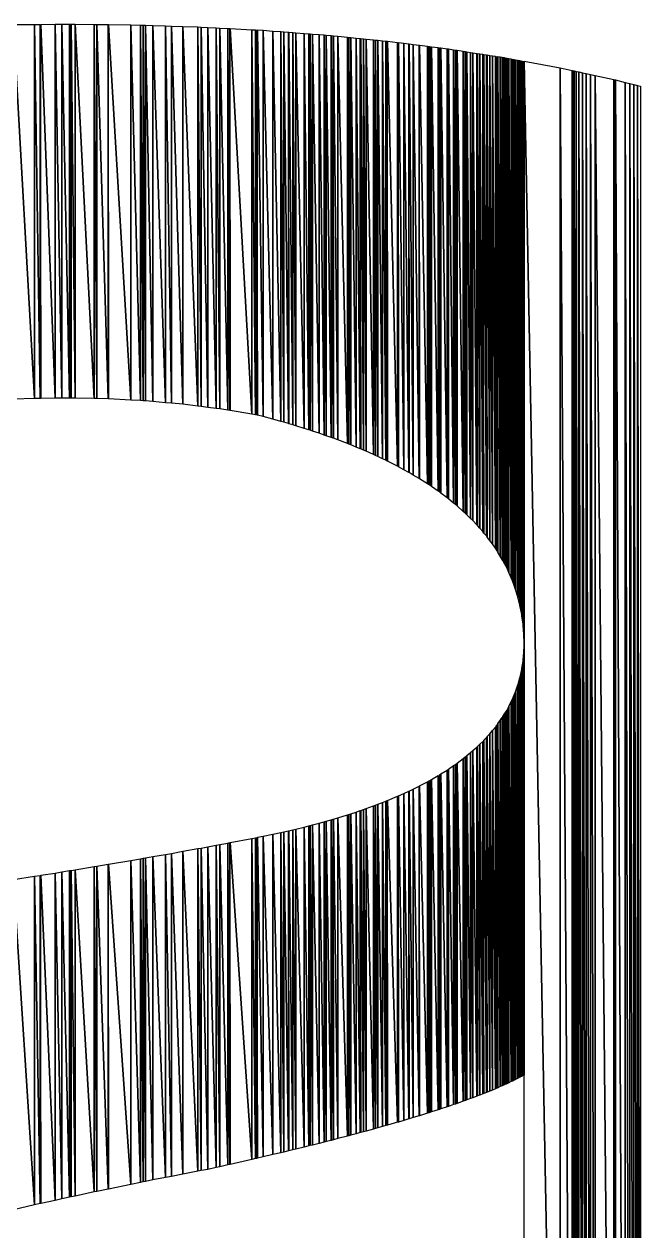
# Model space of a CAD drawing. Extents: x 0 to 4200, y 0 to 2970.
# Drawn here: x 3964.98 to 3971.79, y 319.04 to 332.39 of the extents above; entities that cross this region are included whole.
import ezdxf

# ---------------------------------------------------------------- set-up
doc = ezdxf.new("R2010")
doc.units = 0
doc.layers.get('0').update_dxf_attribs({"linetype": 'CONTINUOUS'})

msp = doc.modelspace()

# ---------------------------------------------------------------- linework, layer by layer
at = {"color": 7, "linetype": 'CONTINUOUS'}
for points in [[(3965.100396, 328.246969), (3964.868711, 332.383438), (3965.100396, 332.385925), (3965.100396, 328.246969)], [(3964.868711, 328.237374), (3964.868711, 332.383438), (3965.100396, 328.246969), (3964.868711, 328.237374)], [(3965.162934, 328.247614), (3965.100396, 332.385925), (3965.162934, 332.386596), (3965.162934, 328.247614)], [(3965.100396, 328.246969), (3965.100396, 332.385925), (3965.162934, 328.247614), (3965.100396, 328.246969)], [(3965.162934, 328.247614), (3965.162934, 332.386596), (3965.17044, 328.247691)], [(3965.17044, 328.247691), (3965.162934, 332.386596), (3965.17044, 328.247691)], [(3965.326721, 328.249302), (3965.17044, 332.386677), (3965.326721, 332.388354), (3965.326721, 328.249302)], [(3965.17044, 328.247691), (3965.17044, 332.386677), (3965.326721, 328.249302), (3965.17044, 328.247691)], [(3965.401981, 328.250078), (3965.326721, 332.388354), (3965.401981, 332.389162), (3965.401981, 328.250078)], [(3965.326721, 328.249302), (3965.326721, 332.388354), (3965.401981, 328.250078), (3965.326721, 328.249302)], [(3965.401981, 328.250078), (3965.401981, 332.389162), (3965.487412, 328.250959), (3965.401981, 328.250078)], [(3965.487412, 328.250959), (3965.401981, 332.389162), (3965.487412, 332.388315), (3965.487412, 328.250959)], [(3965.487412, 328.250959), (3965.487412, 332.388315), (3965.506435, 328.251155), (3965.487412, 328.250959)], [(3965.506435, 328.251155), (3965.487412, 332.388315), (3965.506435, 332.388127), (3965.506435, 328.251155)], [(3965.506435, 328.251155), (3965.506435, 332.388127), (3965.550228, 328.250214), (3965.506435, 328.251155)], [(3965.550228, 328.250214), (3965.506435, 332.388127), (3965.550228, 332.387692), (3965.550228, 328.250214)], [(3965.550228, 328.250214), (3965.550228, 332.387692), (3965.759496, 328.245717), (3965.550228, 328.250214)], [(3965.759496, 328.245717), (3965.550228, 332.387692), (3965.759496, 332.385617), (3965.759496, 328.245717)], [(3965.759496, 328.245717), (3965.759496, 332.385617), (3965.789231, 328.245078), (3965.759496, 328.245717)], [(3965.789231, 328.245078), (3965.759496, 332.385617), (3965.789231, 332.385323), (3965.789231, 328.245078)], [(3965.789231, 328.245078), (3965.789231, 332.385323), (3965.916156, 328.242351), (3965.789231, 328.245078)], [(3965.916156, 328.242351), (3965.789231, 332.385323), (3965.916156, 332.384064), (3965.916156, 328.242351)], [(3965.916156, 328.242351), (3965.916156, 332.384064), (3965.917455, 328.24228)], [(3965.917455, 328.24228), (3965.916156, 332.384064), (3965.917455, 328.24228)], [(3965.917455, 328.24228), (3965.917455, 332.384051), (3966.165154, 328.22881), (3965.917455, 328.24228)], [(3966.165154, 328.22881), (3965.917455, 332.384051), (3966.165154, 332.381595), (3966.165154, 328.22881)], [(3966.165154, 328.22881), (3966.165154, 332.381595), (3966.16702, 328.228708)], [(3966.16702, 328.228708), (3966.165154, 332.381595), (3966.16702, 328.228708)], [(3966.16702, 328.228708), (3966.16702, 332.381538), (3966.27212, 328.222993), (3966.16702, 328.228708)], [(3966.27212, 328.222993), (3966.16702, 332.381538), (3966.27212, 332.378323), (3966.27212, 328.222993)], [(3966.27212, 328.222993), (3966.27212, 332.378323), (3966.301369, 328.221402), (3966.27212, 328.222993)], [(3966.301369, 328.221402), (3966.27212, 332.378323), (3966.301369, 332.377428), (3966.301369, 328.221402)], [(3966.301369, 328.221402), (3966.301369, 332.377428), (3966.327731, 328.219969), (3966.301369, 328.221402)], [(3966.327731, 328.219969), (3966.301369, 332.377428), (3966.327731, 332.376621), (3966.327731, 328.219969)], [(3966.327731, 328.219969), (3966.327731, 332.376621), (3966.407363, 328.212897), (3966.327731, 328.219969)], [(3966.407363, 328.212897), (3966.327731, 332.376621), (3966.407363, 332.374185), (3966.407363, 328.212897)], [(3966.407363, 328.212897), (3966.407363, 332.374185), (3966.549281, 328.200295), (3966.407363, 328.212897)], [(3966.549281, 328.200295), (3966.407363, 332.374185), (3966.549281, 332.369843), (3966.549281, 328.200295)], [(3966.549281, 328.200295), (3966.549281, 332.369843), (3966.614225, 328.194528), (3966.549281, 328.200295)], [(3966.614225, 328.194528), (3966.549281, 332.369843), (3966.614225, 332.367856), (3966.614225, 328.194528)], [(3966.614225, 328.194528), (3966.614225, 332.367856), (3966.739333, 328.183419), (3966.614225, 328.194528)], [(3966.739333, 328.183419), (3966.614225, 332.367856), (3966.739333, 332.364028), (3966.739333, 328.183419)], [(3966.739333, 328.183419), (3966.739333, 332.364028), (3966.906264, 328.16252), (3966.739333, 328.183419)], [(3966.906264, 328.16252), (3966.739333, 332.364028), (3966.906264, 332.358921), (3966.906264, 328.16252)], [(3966.906264, 328.16252), (3966.906264, 332.358921), (3966.907209, 328.162402)], [(3966.907209, 328.162402), (3966.906264, 332.358921), (3966.907209, 328.162402)], [(3966.907209, 328.162402), (3966.907209, 332.358892), (3966.943769, 328.157825), (3966.907209, 328.162402)], [(3966.943769, 328.157825), (3966.907209, 332.358892), (3966.943769, 332.356973), (3966.943769, 328.157825)], [(3966.943769, 328.157825), (3966.943769, 332.356973), (3967.017241, 328.148627), (3966.943769, 328.157825)], [(3967.017241, 328.148627), (3966.943769, 332.356973), (3967.017241, 332.353116), (3967.017241, 328.148627)], [(3967.017241, 328.148627), (3967.017241, 332.353116), (3967.108924, 328.137148), (3967.017241, 328.148627)], [(3967.108924, 328.137148), (3967.017241, 332.353116), (3967.108924, 332.348304), (3967.108924, 328.137148)], [(3967.108924, 328.137148), (3967.108924, 332.348304), (3967.149134, 328.132114), (3967.108924, 328.137148)], [(3967.149134, 328.132114), (3967.108924, 332.348304), (3967.149134, 332.346193), (3967.149134, 328.132114)], [(3967.149134, 328.132114), (3967.149134, 332.346193), (3967.237954, 328.11754), (3967.149134, 328.132114)], [(3967.237954, 328.11754), (3967.149134, 332.346193), (3967.237954, 332.341531), (3967.237954, 328.11754)], [(3967.237954, 328.11754), (3967.237954, 332.341531), (3967.260752, 328.113799), (3967.237954, 328.11754)], [(3967.260752, 328.113799), (3967.237954, 332.341531), (3967.260752, 332.340334), (3967.260752, 328.113799)], [(3967.260752, 328.113799), (3967.260752, 332.340334), (3967.265133, 328.11308)], [(3967.265133, 328.11308), (3967.260752, 332.340334), (3967.265133, 328.11308)], [(3967.265133, 328.11308), (3967.265133, 332.340104), (3967.504773, 328.073758), (3967.265133, 328.11308)], [(3967.504773, 328.073758), (3967.265133, 332.340104), (3967.504773, 332.327526), (3967.504773, 328.073758)], [(3967.504773, 328.073758), (3967.504773, 332.327526), (3967.544339, 328.067265), (3967.504773, 328.073758)], [(3967.544339, 328.067265), (3967.504773, 332.327526), (3967.544339, 332.325449), (3967.544339, 328.067265)], [(3967.544339, 328.067265), (3967.544339, 332.325449), (3967.555306, 328.065466)], [(3967.555306, 328.065466), (3967.544339, 332.325449), (3967.555306, 328.065466)], [(3967.555306, 328.065466), (3967.555306, 332.324873), (3967.565174, 328.062878)], [(3967.565174, 328.062878), (3967.555306, 332.324873), (3967.565174, 328.062878)], [(3967.565174, 328.062878), (3967.565174, 332.324355), (3967.628155, 328.04636), (3967.565174, 328.062878)], [(3967.628155, 328.04636), (3967.565174, 332.324355), (3967.628155, 332.321049), (3967.628155, 328.04636)], [(3967.628155, 328.04636), (3967.628155, 332.321049), (3967.736162, 328.018034), (3967.628155, 328.04636)], [(3967.736162, 328.018034), (3967.628155, 332.321049), (3967.736162, 332.312872), (3967.736162, 328.018034)], [(3967.736162, 328.018034), (3967.736162, 332.312872), (3967.737413, 328.017706)], [(3967.737413, 328.017706), (3967.736162, 332.312872), (3967.737413, 328.017706)], [(3967.737413, 328.017706), (3967.737413, 332.312777), (3967.825404, 327.992865), (3967.737413, 328.017706)], [(3967.825404, 327.992865), (3967.737413, 332.312777), (3967.825404, 332.306116), (3967.825404, 327.992865)], [(3967.825404, 327.992865), (3967.825404, 332.306116), (3967.857035, 327.983935), (3967.825404, 327.992865)], [(3967.857035, 327.983935), (3967.825404, 332.306116), (3967.857035, 332.303721), (3967.857035, 327.983935)], [(3967.857035, 327.983935), (3967.857035, 332.303721), (3967.910059, 327.968965), (3967.857035, 327.983935)], [(3967.910059, 327.968965), (3967.857035, 332.303721), (3967.910059, 332.299707), (3967.910059, 327.968965)], [(3967.910059, 327.968965), (3967.910059, 332.299707), (3967.913748, 327.967924)], [(3967.913748, 327.967924), (3967.910059, 332.299707), (3967.913748, 327.967924)], [(3967.913748, 327.967924), (3967.913748, 332.299427), (3967.9593, 327.954087), (3967.913748, 327.967924)], [(3967.9593, 327.954087), (3967.913748, 332.299427), (3967.9593, 332.295978), (3967.9593, 327.954087)], [(3967.9593, 327.954087), (3967.9593, 332.295978), (3967.990987, 327.944463), (3967.9593, 327.954087)], [(3967.990987, 327.944463), (3967.9593, 332.295978), (3967.990987, 332.293579), (3967.990987, 327.944463)], [(3967.990987, 327.944463), (3967.990987, 332.293579), (3968.08431, 327.916117), (3967.990987, 327.944463)], [(3968.08431, 327.916117), (3967.990987, 332.293579), (3968.08431, 332.286514), (3968.08431, 327.916117)], [(3968.08431, 327.916117), (3968.08431, 332.286514), (3968.136335, 327.899121), (3968.08431, 327.916117)], [(3968.136335, 327.899121), (3968.08431, 332.286514), (3968.136335, 332.282575), (3968.136335, 327.899121)], [(3968.136335, 327.899121), (3968.136335, 332.282575), (3968.151314, 327.894228), (3968.136335, 327.899121)], [(3968.151314, 327.894228), (3968.136335, 332.282575), (3968.151314, 332.281441), (3968.151314, 327.894228)], [(3968.151314, 327.894228), (3968.151314, 332.281441), (3968.174189, 327.886755), (3968.151314, 327.894228)], [(3968.174189, 327.886755), (3968.151314, 332.281441), (3968.174189, 332.279709), (3968.174189, 327.886755)], [(3968.174189, 327.886755), (3968.174189, 332.279709), (3968.249098, 327.862285), (3968.174189, 327.886755)], [(3968.249098, 327.862285), (3968.174189, 332.279709), (3968.249098, 332.274038), (3968.249098, 327.862285)], [(3968.249098, 327.862285), (3968.249098, 332.274038), (3968.306384, 327.842161), (3968.249098, 327.862285)], [(3968.306384, 327.842161), (3968.249098, 332.274038), (3968.306384, 332.269701), (3968.306384, 327.842161)], [(3968.306384, 327.842161), (3968.306384, 332.269701), (3968.328, 327.834568), (3968.306384, 327.842161)], [(3968.328, 327.834568), (3968.306384, 332.269701), (3968.328, 332.268064), (3968.328, 327.834568)], [(3968.328, 327.834568), (3968.328, 332.268064), (3968.380828, 327.816011), (3968.328, 327.834568)], [(3968.380828, 327.816011), (3968.328, 332.268064), (3968.380828, 332.262762), (3968.380828, 327.816011)], [(3968.380828, 327.816011), (3968.380828, 332.262762), (3968.403074, 327.808197), (3968.380828, 327.816011)], [(3968.403074, 327.808197), (3968.380828, 332.262762), (3968.403074, 332.260529), (3968.403074, 327.808197)], [(3968.403074, 327.808197), (3968.403074, 332.260529), (3968.408113, 327.806427)], [(3968.408113, 327.806427), (3968.403074, 332.260529), (3968.408113, 327.806427)], [(3968.408113, 327.806427), (3968.408113, 332.260023), (3968.456198, 327.788263), (3968.408113, 327.806427)], [(3968.456198, 327.788263), (3968.408113, 332.260023), (3968.456198, 332.255196), (3968.456198, 327.788263)], [(3968.456198, 327.788263), (3968.456198, 332.255196), (3968.561353, 327.748542), (3968.456198, 327.788263)], [(3968.561353, 327.748542), (3968.456198, 332.255196), (3968.561353, 332.244641), (3968.561353, 327.748542)], [(3968.561353, 327.748542), (3968.561353, 332.244641), (3968.579219, 327.741283), (3968.561353, 327.748542)], [(3968.579219, 327.741283), (3968.561353, 332.244641), (3968.579219, 332.242848), (3968.579219, 327.741283)], [(3968.579219, 327.741283), (3968.579219, 332.242848), (3968.600755, 327.732534), (3968.579219, 327.741283)], [(3968.600755, 327.732534), (3968.579219, 332.242848), (3968.600755, 332.240686), (3968.600755, 327.732534)], [(3968.600755, 327.732534), (3968.600755, 332.240686), (3968.657252, 327.70958), (3968.600755, 327.732534)], [(3968.657252, 327.70958), (3968.600755, 332.240686), (3968.657252, 332.235015), (3968.657252, 327.70958)], [(3968.657252, 327.70958), (3968.657252, 332.235015), (3968.704758, 327.69028), (3968.657252, 327.70958)], [(3968.704758, 327.69028), (3968.657252, 332.235015), (3968.704758, 332.230247), (3968.704758, 327.69028)], [(3968.704758, 327.69028), (3968.704758, 332.230247), (3968.708818, 327.68863)], [(3968.708818, 327.68863), (3968.704758, 332.230247), (3968.708818, 327.68863)], [(3968.708818, 327.68863), (3968.708818, 332.229839), (3968.740055, 327.674974), (3968.708818, 327.68863)], [(3968.740055, 327.674974), (3968.708818, 332.229839), (3968.740055, 332.226704), (3968.740055, 327.674974)], [(3968.740055, 327.674974), (3968.740055, 332.226704), (3968.769362, 327.662163), (3968.740055, 327.674974)], [(3968.769362, 327.662163), (3968.740055, 332.226704), (3968.769362, 332.223762), (3968.769362, 327.662163)], [(3968.769362, 327.662163), (3968.769362, 332.223762), (3968.850507, 327.62669), (3968.769362, 327.662163)], [(3968.850507, 327.62669), (3968.769362, 332.223762), (3968.850507, 332.215617), (3968.850507, 327.62669)], [(3968.850507, 327.62669), (3968.850507, 332.215617), (3968.874099, 327.615586), (3968.850507, 327.62669)], [(3968.874099, 327.615586), (3968.850507, 332.215617), (3968.874099, 332.213249), (3968.874099, 327.615586)], [(3968.874099, 327.615586), (3968.874099, 332.213249), (3968.898869, 327.603927), (3968.874099, 327.615586)], [(3968.898869, 327.603927), (3968.874099, 332.213249), (3968.898869, 332.210763), (3968.898869, 327.603927)], [(3968.898869, 327.603927), (3968.898869, 332.210763), (3968.951258, 327.57927), (3968.898869, 327.603927)], [(3968.951258, 327.57927), (3968.898869, 332.210763), (3968.951258, 332.205504), (3968.951258, 327.57927)], [(3968.951258, 327.57927), (3968.951258, 332.205504), (3968.98642, 327.562721), (3968.951258, 327.57927)], [(3968.98642, 327.562721), (3968.951258, 332.205504), (3968.98642, 332.201975), (3968.98642, 327.562721)], [(3968.98642, 327.562721), (3968.98642, 332.201975), (3969.002886, 327.554369), (3968.98642, 327.562721)], [(3969.002886, 327.554369), (3968.98642, 332.201975), (3969.002886, 332.200322), (3969.002886, 327.554369)], [(3969.002886, 327.554369), (3969.002886, 332.200322), (3969.006753, 327.552409)], [(3969.006753, 327.552409), (3969.002886, 332.200322), (3969.006753, 327.552409)], [(3969.006753, 327.552409), (3969.006753, 332.199934), (3969.116555, 327.496722), (3969.006753, 327.552409)], [(3969.116555, 327.496722), (3969.006753, 332.199934), (3969.116555, 332.18603), (3969.116555, 327.496722)], [(3969.116555, 327.496722), (3969.116555, 332.18603), (3969.124907, 327.492153)], [(3969.124907, 327.492153), (3969.116555, 332.18603), (3969.124907, 327.492153)], [(3969.124907, 327.492153), (3969.124907, 332.184972), (3969.126417, 327.491327)], [(3969.126417, 327.491327), (3969.124907, 332.184972), (3969.126417, 327.491327)], [(3969.126417, 327.491327), (3969.126417, 332.184781), (3969.187559, 327.45788), (3969.126417, 327.491327)], [(3969.187559, 327.45788), (3969.126417, 332.184781), (3969.187559, 332.177039), (3969.187559, 327.45788)], [(3969.187559, 327.45788), (3969.187559, 332.177039), (3969.240914, 327.428692), (3969.187559, 327.45788)], [(3969.240914, 327.428692), (3969.187559, 332.177039), (3969.240914, 332.170283), (3969.240914, 327.428692)], [(3969.240914, 327.428692), (3969.240914, 332.170283), (3969.244691, 327.42646)], [(3969.244691, 327.42646), (3969.240914, 332.170283), (3969.244691, 327.42646)], [(3969.244691, 327.42646), (3969.244691, 332.169804), (3969.29031, 327.399507), (3969.244691, 327.42646)], [(3969.29031, 327.399507), (3969.244691, 332.169804), (3969.29031, 332.164028), (3969.29031, 327.399507)], [(3969.29031, 327.399507), (3969.29031, 332.164028), (3969.357708, 327.359686), (3969.29031, 327.399507)], [(3969.357708, 327.359686), (3969.29031, 332.164028), (3969.357708, 332.155493), (3969.357708, 327.359686)], [(3969.357708, 327.359686), (3969.357708, 332.155493), (3969.359494, 327.358631)], [(3969.359494, 327.358631), (3969.357708, 332.155493), (3969.359494, 327.358631)], [(3969.359494, 327.358631), (3969.359494, 332.155267), (3969.447469, 327.302405), (3969.359494, 327.358631)], [(3969.447469, 327.302405), (3969.359494, 332.155267), (3969.447469, 332.144127), (3969.447469, 327.302405)], [(3969.447469, 327.302405), (3969.447469, 332.144127), (3969.447985, 327.302075)], [(3969.447985, 327.302075), (3969.447469, 332.144127), (3969.447985, 327.302075)], [(3969.447985, 327.302075), (3969.447985, 332.144062), (3969.465469, 327.290901), (3969.447985, 327.302075)], [(3969.465469, 327.290901), (3969.447985, 332.144062), (3969.465469, 332.141848), (3969.465469, 327.290901)], [(3969.465469, 327.290901), (3969.465469, 332.141848), (3969.472295, 327.286538)], [(3969.472295, 327.286538), (3969.465469, 332.141848), (3969.472295, 327.286538)], [(3969.472295, 327.286538), (3969.472295, 332.140983), (3969.493003, 327.272196), (3969.472295, 327.286538)], [(3969.493003, 327.272196), (3969.472295, 332.140983), (3969.493003, 332.138361), (3969.493003, 327.272196)], [(3969.493003, 327.272196), (3969.493003, 332.138361), (3969.567973, 327.22027), (3969.493003, 327.272196)], [(3969.567973, 327.22027), (3969.493003, 332.138361), (3969.567973, 332.128868), (3969.567973, 327.22027)], [(3969.567973, 327.22027), (3969.567973, 332.128868), (3969.579317, 327.212413)], [(3969.579317, 327.212413), (3969.567973, 332.128868), (3969.579317, 327.212413)], [(3969.579317, 327.212413), (3969.579317, 332.127431), (3969.596382, 327.199576), (3969.579317, 327.212413)], [(3969.596382, 327.199576), (3969.579317, 332.127431), (3969.596382, 332.12527), (3969.596382, 327.199576)], [(3969.596382, 327.199576), (3969.596382, 332.12527), (3969.664422, 327.148392), (3969.596382, 327.199576)], [(3969.664422, 327.148392), (3969.596382, 332.12527), (3969.664422, 332.116655), (3969.664422, 327.148392)], [(3969.664422, 327.148392), (3969.664422, 332.116655), (3969.665221, 327.147792)], [(3969.665221, 327.147792), (3969.664422, 332.116655), (3969.665221, 327.147792)], [(3969.665221, 327.147792), (3969.665221, 332.116531), (3969.68012, 327.136584), (3969.665221, 327.147792)], [(3969.68012, 327.136584), (3969.665221, 332.116531), (3969.68012, 332.114227), (3969.68012, 327.136584)], [(3969.68012, 327.136584), (3969.68012, 332.114227), (3969.68056, 327.136253)], [(3969.68056, 327.136253), (3969.68012, 332.114227), (3969.68056, 327.136253)], [(3969.68056, 327.136253), (3969.68056, 332.114159), (3969.737052, 327.08998), (3969.68056, 327.136253)], [(3969.737052, 327.08998), (3969.68056, 332.114159), (3969.737052, 332.105425), (3969.737052, 327.08998)], [(3969.737052, 327.08998), (3969.737052, 332.105425), (3969.757211, 327.073467), (3969.737052, 327.08998)], [(3969.757211, 327.073467), (3969.737052, 332.105425), (3969.757211, 332.102307), (3969.757211, 327.073467)], [(3969.757211, 327.073467), (3969.757211, 332.102307), (3969.776022, 327.058059), (3969.757211, 327.073467)], [(3969.776022, 327.058059), (3969.757211, 332.102307), (3969.776022, 332.099399), (3969.776022, 327.058059)], [(3969.776022, 327.058059), (3969.776022, 332.099399), (3969.843946, 326.997294), (3969.776022, 327.058059)], [(3969.843946, 326.997294), (3969.776022, 332.099399), (3969.843946, 332.088897), (3969.843946, 326.997294)], [(3969.843946, 326.997294), (3969.843946, 332.088897), (3969.865702, 326.97783), (3969.843946, 326.997294)], [(3969.865702, 326.97783), (3969.843946, 332.088897), (3969.865702, 332.085532), (3969.865702, 326.97783)], [(3969.865702, 326.97783), (3969.865702, 332.085532), (3969.869478, 326.974128)], [(3969.869478, 326.974128), (3969.865702, 332.085532), (3969.869478, 326.974128)], [(3969.869478, 326.974128), (3969.869478, 332.084949), (3969.883933, 326.959954), (3969.869478, 326.974128)], [(3969.883933, 326.959954), (3969.869478, 332.084949), (3969.883933, 332.082714), (3969.883933, 326.959954)], [(3969.883933, 326.959954), (3969.883933, 332.082714), (3969.925423, 326.919272), (3969.883933, 326.959954)], [(3969.925423, 326.919272), (3969.883933, 332.082714), (3969.925423, 332.076298), (3969.925423, 326.919272)], [(3969.925423, 326.919272), (3969.925423, 332.076298), (3969.949602, 326.895565), (3969.925423, 326.919272)], [(3969.949602, 326.895565), (3969.925423, 332.076298), (3969.949602, 332.07256), (3969.949602, 326.895565)], [(3969.949602, 326.895565), (3969.949602, 332.07256), (3969.993661, 326.848017), (3969.949602, 326.895565)], [(3969.993661, 326.848017), (3969.949602, 332.07256), (3969.993661, 332.065747), (3969.993661, 326.848017)], [(3969.993661, 326.848017), (3969.993661, 332.065747), (3970.001644, 326.839402)], [(3970.001644, 326.839402), (3969.993661, 332.065747), (3970.001644, 326.839402)], [(3970.001644, 326.839402), (3970.001644, 332.064513), (3970.027719, 326.811263), (3970.001644, 326.839402)], [(3970.027719, 326.811263), (3970.001644, 332.064513), (3970.027719, 332.060481), (3970.027719, 326.811263)], [(3970.027719, 326.811263), (3970.027719, 332.060481), (3970.059397, 326.773451), (3970.027719, 326.811263)], [(3970.059397, 326.773451), (3970.027719, 332.060481), (3970.059397, 332.055583), (3970.059397, 326.773451)], [(3970.059397, 326.773451), (3970.059397, 332.055583), (3970.072609, 326.757682), (3970.059397, 326.773451)], [(3970.072609, 326.757682), (3970.059397, 332.055583), (3970.072609, 326.757682)], [(3970.072609, 326.757682), (3970.072609, 332.05354), (3970.100053, 326.724924), (3970.072609, 326.757682)], [(3970.100053, 326.724924), (3970.072609, 332.05354), (3970.100053, 332.049297), (3970.100053, 326.724924)], [(3970.100053, 326.724924), (3970.100053, 332.049297), (3970.109603, 326.712241)], [(3970.109603, 326.712241), (3970.100053, 332.049297), (3970.109603, 326.712241)], [(3970.109603, 326.712241), (3970.109603, 332.04782), (3970.138316, 326.674111), (3970.109603, 326.712241)], [(3970.138316, 326.674111), (3970.109603, 332.04782), (3970.138316, 332.043381), (3970.138316, 326.674111)], [(3970.138316, 326.674111), (3970.138316, 332.043381), (3970.166604, 326.636546), (3970.138316, 326.674111)], [(3970.166604, 326.636546), (3970.138316, 332.043381), (3970.166604, 332.039007), (3970.166604, 326.636546)], [(3970.166604, 326.636546), (3970.166604, 332.039007), (3970.198767, 326.588688), (3970.166604, 326.636546)], [(3970.198767, 326.588688), (3970.166604, 332.039007), (3970.198767, 332.034034), (3970.198767, 326.588688)], [(3970.198767, 326.588688), (3970.198767, 332.034034), (3970.206481, 326.577211)], [(3970.206481, 326.577211), (3970.198767, 332.034034), (3970.206481, 326.577211)], [(3970.206481, 326.577211), (3970.206481, 332.032841), (3970.217304, 326.561108), (3970.206481, 326.577211)], [(3970.217304, 326.561108), (3970.206481, 332.032841), (3970.217304, 326.561108)], [(3970.217304, 326.561108), (3970.217304, 332.031167), (3970.227371, 326.546129), (3970.217304, 326.561108)], [(3970.227371, 326.546129), (3970.217304, 332.031167), (3970.227371, 326.546129)], [(3970.227371, 326.546129), (3970.227371, 332.029611), (3970.253962, 326.501413), (3970.227371, 326.546129)], [(3970.253962, 326.501413), (3970.227371, 332.029611), (3970.253962, 332.025499), (3970.253962, 326.501413)], [(3970.253962, 326.501413), (3970.253962, 332.025499), (3970.274777, 326.466411), (3970.253962, 326.501413)], [(3970.274777, 326.466411), (3970.253962, 332.025499), (3970.274777, 332.022281), (3970.274777, 326.466411)], [(3970.274777, 326.466411), (3970.274777, 332.022281), (3970.282353, 326.453672)], [(3970.282353, 326.453672), (3970.274777, 332.022281), (3970.282353, 326.453672)], [(3970.282353, 326.453672), (3970.282353, 332.021109), (3970.301017, 326.417822), (3970.282353, 326.453672)], [(3970.301017, 326.417822), (3970.282353, 332.021109), (3970.301017, 332.018224), (3970.301017, 326.417822)], [(3970.301017, 326.417822), (3970.301017, 332.018224), (3970.3039, 326.412285)], [(3970.3039, 326.412285), (3970.301017, 332.018224), (3970.3039, 326.412285)], [(3970.3039, 326.412285), (3970.3039, 332.017692), (3970.316763, 326.387577), (3970.3039, 326.412285)], [(3970.316763, 326.387577), (3970.3039, 332.017692), (3970.316763, 326.387577)], [(3970.316763, 326.387577), (3970.316763, 332.015318), (3970.325158, 326.371452), (3970.316763, 326.387577)], [(3970.325158, 326.371452), (3970.316763, 332.015318), (3970.325158, 326.371452)], [(3970.325158, 326.371452), (3970.325158, 332.013769), (3970.33155, 326.359174)], [(3970.33155, 326.359174), (3970.325158, 332.013769), (3970.33155, 326.359174)], [(3970.33155, 326.359174), (3970.33155, 332.012589), (3970.348581, 326.321301), (3970.33155, 326.359174)], [(3970.348581, 326.321301), (3970.33155, 332.012589), (3970.348581, 332.009446), (3970.348581, 326.321301)], [(3970.348581, 326.321301), (3970.348581, 332.009446), (3970.374962, 326.262635), (3970.348581, 326.321301)], [(3970.374962, 326.262635), (3970.348581, 332.009446), (3970.374962, 332.004578), (3970.374962, 326.262635)], [(3970.374962, 326.262635), (3970.374962, 332.004578), (3970.388006, 326.228459), (3970.374962, 326.262635)], [(3970.388006, 326.228459), (3970.374962, 332.004578), (3970.388006, 326.228459)], [(3970.388006, 326.228459), (3970.388006, 332.002171), (3970.407983, 326.176116), (3970.388006, 326.228459)], [(3970.407983, 326.176116), (3970.388006, 332.002171), (3970.407983, 331.998485), (3970.407983, 326.176116)], [(3970.407983, 326.176116), (3970.407983, 331.998485), (3970.412587, 326.164054)], [(3970.412587, 326.164054), (3970.407983, 331.998485), (3970.412587, 326.164054)], [(3970.412587, 326.164054), (3970.412587, 331.997635), (3970.415398, 326.155169)], [(3970.415398, 326.155169), (3970.412587, 331.997635), (3970.415398, 326.155169)], [(3970.415398, 326.155169), (3970.415398, 331.997116), (3970.422174, 326.133755), (3970.415398, 326.155169)], [(3970.422174, 326.133755), (3970.415398, 331.997116), (3970.422174, 326.133755)], [(3970.422174, 326.133755), (3970.422174, 331.995866), (3970.444425, 326.06343), (3970.422174, 326.133755)], [(3970.444425, 326.06343), (3970.422174, 331.995866), (3970.444425, 331.99176), (3970.444425, 326.06343)], [(3970.444425, 326.06343), (3970.444425, 331.99176), (3970.451085, 326.037182), (3970.444425, 326.06343)], [(3970.451085, 326.037182), (3970.444425, 331.99176), (3970.451085, 326.037182)], [(3970.451085, 326.037182), (3970.451085, 331.990531), (3970.470476, 325.960762), (3970.451085, 326.037182)], [(3970.470476, 325.960762), (3970.451085, 331.990531), (3970.470476, 331.986953), (3970.470476, 325.960762)], [(3970.470476, 325.960762), (3970.470476, 331.986953), (3970.47474, 325.938727), (3970.470476, 325.960762)], [(3970.47474, 325.938727), (3970.470476, 331.986953), (3970.47474, 325.938727)], [(3970.47474, 325.938727), (3970.47474, 331.986166), (3970.477172, 325.926158)], [(3970.477172, 325.926158), (3970.47474, 331.986166), (3970.477172, 325.926158)], [(3970.477172, 325.926158), (3970.477172, 331.985717), (3970.490739, 325.856049), (3970.477172, 325.926158)], [(3970.490739, 325.856049), (3970.477172, 331.985717), (3970.490739, 325.856049)], [(3970.490739, 325.856049), (3970.490739, 331.983213), (3970.490964, 325.854391)], [(3970.490964, 325.854391), (3970.490739, 331.983213), (3970.490964, 325.854391)], [(3970.490964, 325.854391), (3970.490964, 331.983172), (3970.493138, 325.838352), (3970.490964, 325.854391)], [(3970.493138, 325.838352), (3970.490964, 331.983172), (3970.493138, 325.838352)], [(3970.493138, 325.838352), (3970.493138, 331.982771), (3970.505213, 325.749291), (3970.493138, 325.838352)], [(3970.505213, 325.749291), (3970.493138, 331.982771), (3970.505213, 325.749291)], [(3970.505213, 325.749291), (3970.505213, 331.980543), (3970.50628, 325.735926)], [(3970.50628, 325.735926), (3970.505213, 331.980543), (3970.50628, 325.735926)], [(3970.50628, 325.735926), (3970.50628, 331.980346), (3970.510421, 325.684039), (3970.50628, 325.735926)], [(3970.510421, 325.684039), (3970.50628, 331.980346), (3970.510421, 325.684039)], [(3970.510421, 325.684039), (3970.510421, 331.979581), (3970.510451, 325.683663)], [(3970.510451, 325.683663), (3970.510421, 331.979581), (3970.510451, 325.683663)], [(3970.510451, 325.683663), (3970.510451, 331.979576), (3970.513898, 325.640487), (3970.510451, 325.683663)], [(3970.513898, 325.640487), (3970.510451, 331.979576), (3970.513898, 325.640487)], [(3970.513898, 325.640487), (3970.513898, 331.97894), (3970.514165, 325.630272)], [(3970.514165, 325.630272), (3970.513898, 331.97894), (3970.514165, 325.630272)], [(3970.514165, 325.630272), (3970.514165, 331.978891), (3970.516396, 325.544814), (3970.514165, 325.630272)], [(3970.516396, 325.544814), (3970.514165, 331.978891), (3970.516396, 325.544814)], [(3970.516396, 325.544814), (3970.516396, 331.978479), (3970.516768, 325.530584), (3970.516396, 325.544814)], [(3970.516768, 325.530584), (3970.516396, 331.978479), (3970.516768, 325.530584)], [(3970.516768, 325.530584), (3970.516768, 331.97841), (3970.516793, 325.529636)], [(3970.516793, 325.529636), (3970.516768, 331.97841), (3970.516793, 325.529636)], [(3970.516793, 310.792636), (3970.516793, 331.978406), (3970.916546, 310.994223), (3970.516793, 310.792636)], [(3970.916546, 310.994223), (3970.516793, 331.978406), (3970.916546, 331.904638), (3970.916546, 310.994223)], [(3970.916546, 310.994223), (3970.916546, 331.904638), (3971.050063, 311.061554), (3970.916546, 310.994223)], [(3971.050063, 311.061554), (3970.916546, 331.904638), (3971.050063, 331.875722), (3971.050063, 311.061554)], [(3971.050063, 311.061554), (3971.050063, 331.875722), (3971.055214, 311.048238)], [(3971.055214, 311.048238), (3971.050063, 331.875722), (3971.055214, 311.048238)], [(3971.055214, 311.048238), (3971.055214, 331.874606), (3971.070001, 311.010011), (3971.055214, 311.048238)], [(3971.070001, 311.010011), (3971.055214, 331.874606), (3971.070001, 331.871404), (3971.070001, 311.010011)], [(3971.070001, 311.010011), (3971.070001, 331.871404), (3971.093427, 310.949448), (3971.070001, 311.010011)], [(3971.093427, 310.949448), (3971.070001, 331.871404), (3971.093427, 331.86633), (3971.093427, 310.949448)], [(3971.093427, 310.949448), (3971.093427, 331.86633), (3971.124497, 310.869127), (3971.093427, 310.949448)], [(3971.124497, 310.869127), (3971.093427, 331.86633), (3971.124497, 331.859602), (3971.124497, 310.869127)], [(3971.124497, 310.869127), (3971.124497, 331.859602), (3971.162212, 310.771625), (3971.124497, 310.869127)], [(3971.162212, 310.771625), (3971.124497, 331.859602), (3971.162212, 331.851434), (3971.162212, 310.771625)], [(3971.162212, 310.771625), (3971.162212, 331.851434), (3971.205577, 310.659519), (3971.162212, 310.771625)], [(3971.205577, 310.659519), (3971.162212, 331.851434), (3971.205577, 331.842042), (3971.205577, 310.659519)], [(3971.205577, 310.659519), (3971.205577, 331.842042), (3971.253593, 310.535386), (3971.205577, 310.659519)], [(3971.253593, 310.535386), (3971.205577, 331.842042), (3971.253593, 331.831644), (3971.253593, 310.535386)], [(3971.253593, 310.535386), (3971.253593, 331.831644), (3971.305265, 310.401804), (3971.253593, 310.535386)], [(3971.305265, 310.401804), (3971.253593, 331.831644), (3971.305265, 331.820453), (3971.305265, 310.401804)], [(3971.305265, 310.401804), (3971.305265, 331.820453), (3971.511017, 309.869894), (3971.305265, 310.401804)], [(3971.511017, 309.869894), (3971.305265, 331.820453), (3971.511017, 331.775894), (3971.511017, 309.869894)], [(3971.511017, 309.869894), (3971.511017, 331.775894), (3971.528567, 309.824523), (3971.511017, 309.869894)], [(3971.528567, 309.824523), (3971.511017, 331.775894), (3971.528567, 331.771489), (3971.528567, 309.824523)], [(3971.528567, 309.824523), (3971.528567, 331.771489), (3971.63623, 309.546192), (3971.528567, 309.824523)], [(3971.63623, 309.546192), (3971.528567, 331.771489), (3971.63623, 331.74447), (3971.63623, 309.546192)], [(3971.63623, 309.546192), (3971.63623, 331.74447), (3971.685576, 309.418623), (3971.63623, 309.546192)], [(3971.685576, 309.418623), (3971.63623, 331.74447), (3971.685576, 331.732086), (3971.685576, 309.418623)], [(3971.685576, 309.418623), (3971.685576, 331.732086), (3971.730602, 309.302222), (3971.685576, 309.418623)], [(3971.730602, 309.302222), (3971.685576, 331.732086), (3971.730602, 331.720787), (3971.730602, 309.302222)], [(3971.730602, 309.302222), (3971.730602, 331.720787), (3971.770311, 309.199565), (3971.730602, 309.302222)], [(3971.770311, 309.199565), (3971.730602, 331.720787), (3971.770311, 331.710821), (3971.770311, 309.199565)], [(3971.770311, 309.199565), (3971.770311, 331.710821), (3971.803706, 309.113231), (3971.770311, 309.199565)], [(3971.803706, 309.113231), (3971.770311, 331.710821), (3971.803706, 331.702441), (3971.803706, 309.113231)], [(3970.513898, 320.757885), (3970.510451, 325.394529), (3970.513898, 325.434153), (3970.513898, 320.757885)], [(3970.513898, 320.757885), (3970.513898, 325.434153), (3970.514165, 320.758032)], [(3970.514165, 320.758032), (3970.513898, 325.434153), (3970.514165, 320.758032)], [(3970.516396, 320.759254), (3970.514165, 325.43722), (3970.516396, 325.515697), (3970.516396, 320.759254)], [(3970.514165, 320.758032), (3970.514165, 325.43722), (3970.516396, 320.759254)], [(3970.516396, 320.759254), (3970.516396, 325.515697), (3970.516768, 320.759457)], [(3970.516768, 320.759457), (3970.516396, 325.515697), (3970.516768, 320.759457)], [(3970.516768, 320.759457), (3970.516768, 325.528764), (3970.516793, 320.759471)], [(3970.516793, 320.759471), (3970.516768, 325.528764), (3970.516793, 320.759471)], [(3970.505213, 320.753145), (3970.493138, 325.257669), (3970.505213, 325.339349), (3970.505213, 320.753145)], [(3970.505213, 320.753145), (3970.505213, 325.339349), (3970.50628, 320.753726)], [(3970.50628, 320.753726), (3970.505213, 325.339349), (3970.50628, 320.753726)], [(3970.510421, 320.755982), (3970.50628, 325.346565), (3970.510421, 325.394184), (3970.510421, 320.755982)], [(3970.50628, 320.753726), (3970.50628, 325.346565), (3970.510421, 320.755982)], [(3970.510421, 320.755982), (3970.510421, 325.394184), (3970.510451, 320.755998)], [(3970.510451, 320.755998), (3970.510421, 325.394184), (3970.510451, 320.755998)], [(3970.510451, 320.755998), (3970.510451, 325.394529), (3970.513898, 320.757885)], [(3970.47474, 320.737016), (3970.470476, 325.155143), (3970.47474, 325.170533), (3970.47474, 320.737016)], [(3970.47474, 320.737016), (3970.47474, 325.170533), (3970.477172, 320.738271)], [(3970.477172, 320.738271), (3970.47474, 325.170533), (3970.477172, 320.738271)], [(3970.490739, 320.745268), (3970.477172, 325.182052), (3970.490739, 325.246306), (3970.490739, 320.745268)], [(3970.477172, 320.738271), (3970.477172, 325.182052), (3970.490739, 320.745268)], [(3970.490739, 320.745268), (3970.490739, 325.246306), (3970.490964, 320.745384)], [(3970.490964, 320.745384), (3970.490739, 325.246306), (3970.490964, 320.745384)], [(3970.490964, 320.745384), (3970.490964, 325.247371), (3970.493138, 320.746568)], [(3970.493138, 320.746568), (3970.490964, 325.247371), (3970.493138, 320.746568)], [(3970.493138, 320.746568), (3970.493138, 325.257669), (3970.505213, 320.753145)], [(3970.444425, 320.72138), (3970.422174, 325.001537), (3970.444425, 325.065894), (3970.444425, 320.72138)], [(3970.451085, 320.724815), (3970.444425, 325.065894), (3970.451085, 325.085156), (3970.451085, 320.724815)], [(3970.444425, 320.72138), (3970.444425, 325.065894), (3970.451085, 320.724815)], [(3970.470476, 320.734817), (3970.451085, 325.085156), (3970.470476, 325.155143), (3970.470476, 320.734817)], [(3970.451085, 320.724815), (3970.451085, 325.085156), (3970.470476, 320.734817), (3970.451085, 320.724815)], [(3970.470476, 320.734817), (3970.470476, 325.155143), (3970.47474, 320.737016)], [(3970.374962, 320.686853), (3970.348581, 324.839574), (3970.374962, 324.893174), (3970.374962, 320.686853)], [(3970.388006, 320.693067), (3970.374962, 324.893174), (3970.388006, 324.919677), (3970.388006, 320.693067)], [(3970.374962, 320.686853), (3970.374962, 324.893174), (3970.388006, 320.693067)], [(3970.407983, 320.702583), (3970.388006, 324.919677), (3970.407983, 324.967539), (3970.407983, 320.702583)], [(3970.388006, 320.693067), (3970.388006, 324.919677), (3970.407983, 320.702583), (3970.388006, 320.693067)], [(3970.407983, 320.702583), (3970.407983, 324.967539), (3970.412587, 320.704958)], [(3970.412587, 320.704958), (3970.407983, 324.967539), (3970.412587, 320.704958)], [(3970.412587, 320.704958), (3970.412587, 324.978569), (3970.415398, 320.706408)], [(3970.415398, 320.706408), (3970.412587, 324.978569), (3970.415398, 320.706408)], [(3970.422174, 320.709903), (3970.415398, 324.985304), (3970.422174, 325.001537), (3970.422174, 320.709903)], [(3970.415398, 320.706408), (3970.415398, 324.985304), (3970.422174, 320.709903)], [(3970.422174, 320.709903), (3970.422174, 325.001537), (3970.444425, 320.72138), (3970.422174, 320.709903)], [(3970.316763, 320.659129), (3970.3039, 324.761229), (3970.316763, 324.783784), (3970.316763, 320.659129)], [(3970.3039, 320.653425), (3970.3039, 324.761229), (3970.316763, 320.659129)], [(3970.325158, 320.663128), (3970.316763, 324.783784), (3970.325158, 324.798504), (3970.325158, 320.663128)], [(3970.316763, 320.659129), (3970.316763, 324.783784), (3970.325158, 320.663128)], [(3970.325158, 320.663128), (3970.325158, 324.798504), (3970.33155, 320.666173)], [(3970.33155, 320.666173), (3970.325158, 324.798504), (3970.33155, 320.666173)], [(3970.348581, 320.674286), (3970.33155, 324.809712), (3970.348581, 324.839574), (3970.348581, 320.674286)], [(3970.33155, 320.666173), (3970.33155, 324.809712), (3970.348581, 320.674286), (3970.33155, 320.666173)], [(3970.348581, 320.674286), (3970.348581, 324.839574), (3970.374962, 320.686853), (3970.348581, 320.674286)], [(3970.217304, 320.615027), (3970.206481, 324.620268), (3970.217304, 324.63494), (3970.217304, 320.615027)], [(3970.217304, 320.615027), (3970.217304, 324.63494), (3970.227371, 320.619491)], [(3970.227371, 320.619491), (3970.217304, 324.63494), (3970.227371, 320.619491)], [(3970.253962, 320.631282), (3970.227371, 324.648589), (3970.253962, 324.684641), (3970.253962, 320.631282)], [(3970.227371, 320.619491), (3970.227371, 324.648589), (3970.253962, 320.631282), (3970.227371, 320.619491)], [(3970.274777, 320.640512), (3970.253962, 324.684641), (3970.274777, 324.716564), (3970.274777, 320.640512)], [(3970.253962, 320.631282), (3970.253962, 324.684641), (3970.274777, 320.640512), (3970.253962, 320.631282)], [(3970.274777, 320.640512), (3970.274777, 324.716564), (3970.282353, 320.643871)], [(3970.282353, 320.643871), (3970.274777, 324.716564), (3970.282353, 320.643871)], [(3970.301017, 320.652147), (3970.282353, 324.728183), (3970.301017, 324.756808), (3970.301017, 320.652147)], [(3970.282353, 320.643871), (3970.282353, 324.728183), (3970.301017, 320.652147), (3970.282353, 320.643871)], [(3970.301017, 320.652147), (3970.301017, 324.756808), (3970.3039, 320.653425)], [(3970.3039, 320.653425), (3970.301017, 324.756808), (3970.3039, 320.653425)], [(3970.100053, 320.566545), (3970.072609, 324.465414), (3970.100053, 324.495203), (3970.100053, 320.566545)], [(3970.100053, 320.566545), (3970.100053, 324.495203), (3970.109603, 320.570283)], [(3970.109603, 320.570283), (3970.100053, 324.495203), (3970.109603, 320.570283)], [(3970.138316, 320.582212), (3970.109603, 324.505568), (3970.138316, 324.536734), (3970.138316, 320.582212)], [(3970.109603, 320.570283), (3970.109603, 324.505568), (3970.138316, 320.582212), (3970.109603, 320.570283)], [(3970.166604, 320.593964), (3970.138316, 324.536734), (3970.166604, 324.570929), (3970.166604, 320.593964)], [(3970.138316, 320.582212), (3970.138316, 324.536734), (3970.166604, 320.593964), (3970.138316, 320.582212)], [(3970.198767, 320.607326), (3970.166604, 324.570929), (3970.198767, 324.609809), (3970.198767, 320.607326)], [(3970.166604, 320.593964), (3970.166604, 324.570929), (3970.198767, 320.607326), (3970.166604, 320.593964)], [(3970.198767, 320.607326), (3970.198767, 324.609809), (3970.206481, 320.610531)], [(3970.206481, 320.610531), (3970.198767, 324.609809), (3970.206481, 320.610531)], [(3970.206481, 320.610531), (3970.206481, 324.620268), (3970.217304, 320.615027)], [(3969.993661, 320.524901), (3969.949602, 324.349551), (3969.993661, 324.388749), (3969.993661, 320.524901)], [(3969.993661, 320.524901), (3969.993661, 324.388749), (3970.001644, 320.528025)], [(3970.001644, 320.528025), (3969.993661, 324.388749), (3970.001644, 320.528025)], [(3970.027719, 320.538231), (3970.001644, 324.39585), (3970.027719, 324.42141), (3970.027719, 320.538231)], [(3970.001644, 320.528025), (3970.001644, 324.39585), (3970.027719, 320.538231), (3970.001644, 320.528025)], [(3970.059397, 320.550631), (3970.027719, 324.42141), (3970.059397, 324.452463), (3970.059397, 320.550631)], [(3970.027719, 320.538231), (3970.027719, 324.42141), (3970.059397, 320.550631), (3970.027719, 320.538231)], [(3970.059397, 320.550631), (3970.059397, 324.452463), (3970.072609, 320.555802)], [(3970.072609, 320.555802), (3970.059397, 324.452463), (3970.072609, 320.555802)], [(3970.072609, 320.555802), (3970.072609, 324.465414), (3970.100053, 320.566545), (3970.072609, 320.555802)], [(3969.843946, 320.469894), (3969.776022, 324.211632), (3969.843946, 324.261987), (3969.843946, 320.469894)], [(3969.865702, 320.477557), (3969.843946, 324.261987), (3969.865702, 324.279625), (3969.865702, 320.477557)], [(3969.843946, 320.469894), (3969.843946, 324.261987), (3969.865702, 320.477557), (3969.843946, 320.469894)], [(3969.865702, 320.477557), (3969.865702, 324.279625), (3969.869478, 320.478887)], [(3969.869478, 320.478887), (3969.865702, 324.279625), (3969.869478, 320.478887)], [(3969.883933, 320.484243), (3969.869478, 324.282686), (3969.883933, 324.294405), (3969.883933, 320.484243)], [(3969.869478, 320.478887), (3969.869478, 324.282686), (3969.883933, 320.484243), (3969.869478, 320.478887)], [(3969.925423, 320.499616), (3969.883933, 324.294405), (3969.925423, 324.328041), (3969.925423, 320.499616)], [(3969.883933, 320.484243), (3969.883933, 324.294405), (3969.925423, 320.499616), (3969.883933, 320.484243)], [(3969.949602, 320.508575), (3969.925423, 324.328041), (3969.949602, 324.349551), (3969.949602, 320.508575)], [(3969.925423, 320.499616), (3969.925423, 324.328041), (3969.949602, 320.508575), (3969.925423, 320.499616)], [(3969.949602, 320.508575), (3969.949602, 324.349551), (3969.993661, 320.524901), (3969.949602, 320.508575)], [(3969.596382, 320.384983), (3969.579317, 324.08144), (3969.596382, 324.092108), (3969.596382, 320.384983)], [(3969.664422, 320.407844), (3969.596382, 324.092108), (3969.664422, 324.134642), (3969.664422, 320.407844)], [(3969.596382, 320.384983), (3969.596382, 324.092108), (3969.664422, 320.407844), (3969.596382, 320.384983)], [(3969.664422, 320.407844), (3969.664422, 324.134642), (3969.665221, 320.408112)], [(3969.665221, 320.408112), (3969.664422, 324.134642), (3969.665221, 320.408112)], [(3969.68012, 320.413118), (3969.665221, 324.135141), (3969.68012, 324.145271), (3969.68012, 320.413118)], [(3969.665221, 320.408112), (3969.665221, 324.135141), (3969.68012, 320.413118), (3969.665221, 320.408112)], [(3969.68012, 320.413118), (3969.68012, 324.145271), (3969.68056, 320.413266)], [(3969.68056, 320.413266), (3969.68012, 324.145271), (3969.68056, 320.413266)], [(3969.737052, 320.432246), (3969.68056, 324.14557), (3969.737052, 324.18398), (3969.737052, 320.432246)], [(3969.68056, 320.413266), (3969.68056, 324.14557), (3969.737052, 320.432246), (3969.68056, 320.413266)], [(3969.757211, 320.439346), (3969.737052, 324.18398), (3969.757211, 324.197687), (3969.757211, 320.439346)], [(3969.737052, 320.432246), (3969.737052, 324.18398), (3969.757211, 320.439346), (3969.737052, 320.432246)], [(3969.776022, 320.445971), (3969.757211, 324.197687), (3969.776022, 324.211632), (3969.776022, 320.445971)], [(3969.757211, 320.439346), (3969.757211, 324.197687), (3969.776022, 320.445971), (3969.757211, 320.439346)], [(3969.776022, 320.445971), (3969.776022, 324.211632), (3969.843946, 320.469894), (3969.776022, 320.445971)], [(3969.447469, 320.337105), (3969.359494, 323.958971), (3969.447469, 324.00574), (3969.447469, 320.337105)], [(3969.359494, 320.309961), (3969.359494, 323.958971), (3969.447469, 320.337105), (3969.359494, 320.309961)], [(3969.447469, 320.337105), (3969.447469, 324.00574), (3969.447985, 320.337271)], [(3969.447985, 320.337271), (3969.447469, 324.00574), (3969.447985, 320.337271)], [(3969.465469, 320.342892), (3969.447985, 324.006014), (3969.465469, 324.015309), (3969.465469, 320.342892)], [(3969.447985, 320.337271), (3969.447985, 324.006014), (3969.465469, 320.342892), (3969.447985, 320.337271)], [(3969.465469, 320.342892), (3969.465469, 324.015309), (3969.472295, 320.345087)], [(3969.472295, 320.345087), (3969.465469, 324.015309), (3969.472295, 320.345087)], [(3969.493003, 320.351745), (3969.472295, 324.019241), (3969.493003, 324.031167), (3969.493003, 320.351745)], [(3969.472295, 320.345087), (3969.472295, 324.019241), (3969.493003, 320.351745), (3969.472295, 320.345087)], [(3969.567973, 320.375849), (3969.493003, 324.031167), (3969.567973, 324.074348), (3969.567973, 320.375849)], [(3969.493003, 320.351745), (3969.493003, 324.031167), (3969.567973, 320.375849), (3969.493003, 320.351745)], [(3969.567973, 320.375849), (3969.567973, 324.074348), (3969.579317, 320.379497)], [(3969.579317, 320.379497), (3969.567973, 324.074348), (3969.579317, 320.379497)], [(3969.579317, 320.379497), (3969.579317, 324.08144), (3969.596382, 320.384983), (3969.579317, 320.379497)], [(3969.116555, 320.237129), (3969.006753, 323.798303), (3969.116555, 323.844551), (3969.116555, 320.237129)], [(3969.116555, 320.237129), (3969.116555, 323.844551), (3969.124907, 320.239519)], [(3969.124907, 320.239519), (3969.116555, 323.844551), (3969.124907, 320.239519)], [(3969.124907, 320.239519), (3969.124907, 323.848069), (3969.126417, 320.239967)], [(3969.126417, 320.239967), (3969.124907, 323.848069), (3969.126417, 320.239967)], [(3969.187559, 320.258116), (3969.126417, 323.848705), (3969.187559, 323.876508), (3969.187559, 320.258116)], [(3969.126417, 320.239967), (3969.126417, 323.848705), (3969.187559, 320.258116), (3969.126417, 320.239967)], [(3969.240914, 320.273953), (3969.187559, 323.876508), (3969.240914, 323.90077), (3969.240914, 320.273953)], [(3969.187559, 320.258116), (3969.187559, 323.876508), (3969.240914, 320.273953), (3969.187559, 320.258116)], [(3969.240914, 320.273953), (3969.240914, 323.90077), (3969.244691, 320.275074)], [(3969.244691, 320.275074), (3969.240914, 323.90077), (3969.244691, 320.275074)], [(3969.29031, 320.288615), (3969.244691, 323.902488), (3969.29031, 323.924904), (3969.29031, 320.288615)], [(3969.244691, 320.275074), (3969.244691, 323.902488), (3969.29031, 320.288615), (3969.244691, 320.275074)], [(3969.357708, 320.30941), (3969.29031, 323.924904), (3969.357708, 323.958022), (3969.357708, 320.30941)], [(3969.29031, 320.288615), (3969.29031, 323.924904), (3969.357708, 320.30941), (3969.29031, 320.288615)], [(3969.357708, 320.30941), (3969.357708, 323.958022), (3969.359494, 320.309961)], [(3969.359494, 320.309961), (3969.357708, 323.958022), (3969.359494, 320.309961)], [(3968.740055, 320.13169), (3968.708818, 323.687376), (3968.740055, 323.697865), (3968.740055, 320.13169)], [(3968.769362, 320.139532), (3968.740055, 323.697865), (3968.769362, 323.708476), (3968.769362, 320.139532)], [(3968.740055, 320.13169), (3968.740055, 323.697865), (3968.769362, 320.139532), (3968.740055, 320.13169)], [(3968.850507, 320.161967), (3968.769362, 323.708476), (3968.850507, 323.737853), (3968.850507, 320.161967)], [(3968.769362, 320.139532), (3968.769362, 323.708476), (3968.850507, 320.161967), (3968.769362, 320.139532)], [(3968.874099, 320.16849), (3968.850507, 323.737853), (3968.874099, 323.746394), (3968.874099, 320.16849)], [(3968.850507, 320.161967), (3968.850507, 323.737853), (3968.874099, 320.16849), (3968.850507, 320.161967)], [(3968.898869, 320.175339), (3968.874099, 323.746394), (3968.898869, 323.756065), (3968.898869, 320.175339)], [(3968.874099, 320.16849), (3968.874099, 323.746394), (3968.898869, 320.175339), (3968.874099, 320.16849)], [(3968.951258, 320.189823), (3968.898869, 323.756065), (3968.951258, 323.776518), (3968.951258, 320.189823)], [(3968.898869, 320.175339), (3968.898869, 323.756065), (3968.951258, 320.189823), (3968.898869, 320.175339)], [(3968.98642, 320.199886), (3968.951258, 323.776518), (3968.98642, 323.790245), (3968.98642, 320.199886)], [(3968.951258, 320.189823), (3968.951258, 323.776518), (3968.98642, 320.199886), (3968.951258, 320.189823)], [(3969.002886, 320.204599), (3968.98642, 323.790245), (3969.002886, 323.796674), (3969.002886, 320.204599)], [(3968.98642, 320.199886), (3968.98642, 323.790245), (3969.002886, 320.204599), (3968.98642, 320.199886)], [(3969.002886, 320.204599), (3969.002886, 323.796674), (3969.006753, 320.205705)], [(3969.006753, 320.205705), (3969.002886, 323.796674), (3969.006753, 320.205705)], [(3969.006753, 320.205705), (3969.006753, 323.798303), (3969.116555, 320.237129), (3969.006753, 320.205705)], [(3968.306384, 320.018435), (3968.249098, 323.547437), (3968.306384, 323.562779), (3968.306384, 320.018435)], [(3968.328, 320.023879), (3968.306384, 323.562779), (3968.328, 323.569024), (3968.328, 320.023879)], [(3968.306384, 320.018435), (3968.306384, 323.562779), (3968.328, 320.023879), (3968.306384, 320.018435)], [(3968.380828, 320.037185), (3968.328, 323.569024), (3968.380828, 323.584285), (3968.380828, 320.037185)], [(3968.328, 320.023879), (3968.328, 323.569024), (3968.380828, 320.037185), (3968.328, 320.023879)], [(3968.403074, 320.042956), (3968.380828, 323.584285), (3968.403074, 323.590712), (3968.403074, 320.042956)], [(3968.380828, 320.037185), (3968.380828, 323.584285), (3968.403074, 320.042956), (3968.380828, 320.037185)], [(3968.403074, 320.042956), (3968.403074, 323.590712), (3968.408113, 320.044263)], [(3968.408113, 320.044263), (3968.403074, 323.590712), (3968.408113, 320.044263)], [(3968.456198, 320.056737), (3968.408113, 323.592167), (3968.456198, 323.606058), (3968.456198, 320.056737)], [(3968.408113, 320.044263), (3968.408113, 323.592167), (3968.456198, 320.056737), (3968.408113, 320.044263)], [(3968.561353, 320.084016), (3968.456198, 323.606058), (3968.561353, 323.638813), (3968.561353, 320.084016)], [(3968.456198, 320.056737), (3968.456198, 323.606058), (3968.561353, 320.084016), (3968.456198, 320.056737)], [(3968.579219, 320.088651), (3968.561353, 323.638813), (3968.579219, 323.644379), (3968.579219, 320.088651)], [(3968.561353, 320.084016), (3968.561353, 323.638813), (3968.579219, 320.088651), (3968.561353, 320.084016)], [(3968.600755, 320.094414), (3968.579219, 323.644379), (3968.600755, 323.651087), (3968.600755, 320.094414)], [(3968.579219, 320.088651), (3968.579219, 323.644379), (3968.600755, 320.094414), (3968.579219, 320.088651)], [(3968.657252, 320.109532), (3968.600755, 323.651087), (3968.657252, 323.670059), (3968.657252, 320.109532)], [(3968.600755, 320.094414), (3968.600755, 323.651087), (3968.657252, 320.109532), (3968.600755, 320.094414)], [(3968.704758, 320.122244), (3968.657252, 323.670059), (3968.704758, 323.686012), (3968.704758, 320.122244)], [(3968.657252, 320.109532), (3968.657252, 323.670059), (3968.704758, 320.122244), (3968.657252, 320.109532)], [(3968.704758, 320.122244), (3968.704758, 323.686012), (3968.708818, 320.123331)], [(3968.708818, 320.123331), (3968.704758, 323.686012), (3968.708818, 320.123331)], [(3968.708818, 320.123331), (3968.708818, 323.687376), (3968.740055, 320.13169), (3968.708818, 320.123331)], [(3967.736162, 319.879331), (3967.628155, 323.403381), (3967.736162, 323.425314), (3967.736162, 319.879331)], [(3967.736162, 319.879331), (3967.736162, 323.425314), (3967.737413, 319.879629)], [(3967.737413, 319.879629), (3967.736162, 323.425314), (3967.737413, 319.879629)], [(3967.825404, 319.900603), (3967.737413, 323.425568), (3967.825404, 323.443436), (3967.825404, 319.900603)], [(3967.737413, 319.879629), (3967.737413, 323.425568), (3967.825404, 319.900603), (3967.737413, 319.879629)], [(3967.857035, 319.908143), (3967.825404, 323.443436), (3967.857035, 323.450701), (3967.857035, 319.908143)], [(3967.825404, 319.900603), (3967.825404, 323.443436), (3967.857035, 319.908143), (3967.825404, 319.900603)], [(3967.910059, 319.920782), (3967.857035, 323.450701), (3967.910059, 323.46288), (3967.910059, 319.920782)], [(3967.857035, 319.908143), (3967.857035, 323.450701), (3967.910059, 319.920782), (3967.857035, 319.908143)], [(3967.910059, 319.920782), (3967.910059, 323.46288), (3967.913748, 319.921662)], [(3967.913748, 319.921662), (3967.910059, 323.46288), (3967.913748, 319.921662)], [(3967.9593, 319.93252), (3967.913748, 323.463728), (3967.9593, 323.47419), (3967.9593, 319.93252)], [(3967.913748, 319.921662), (3967.913748, 323.463728), (3967.9593, 319.93252), (3967.913748, 319.921662)], [(3967.990987, 319.940279), (3967.9593, 323.47419), (3967.990987, 323.481469), (3967.990987, 319.940279)], [(3967.9593, 319.93252), (3967.9593, 323.47419), (3967.990987, 319.940279), (3967.9593, 319.93252)], [(3968.08431, 319.963131), (3967.990987, 323.481469), (3968.08431, 323.504624), (3968.08431, 319.963131)], [(3967.990987, 319.940279), (3967.990987, 323.481469), (3968.08431, 319.963131), (3967.990987, 319.940279)], [(3968.136335, 319.97587), (3968.08431, 323.504624), (3968.136335, 323.517533), (3968.136335, 319.97587)], [(3968.08431, 319.963131), (3968.08431, 323.504624), (3968.136335, 319.97587), (3968.08431, 319.963131)], [(3968.151314, 319.979538), (3968.136335, 323.517533), (3968.151314, 323.521249), (3968.151314, 319.979538)], [(3968.136335, 319.97587), (3968.136335, 323.517533), (3968.151314, 319.979538), (3968.136335, 319.97587)], [(3968.174189, 319.985139), (3968.151314, 323.521249), (3968.174189, 323.527376), (3968.174189, 319.985139)], [(3968.151314, 319.979538), (3968.151314, 323.521249), (3968.174189, 319.985139), (3968.151314, 319.979538)], [(3968.249098, 320.004006), (3968.174189, 323.527376), (3968.249098, 323.547437), (3968.249098, 320.004006)], [(3968.174189, 319.985139), (3968.174189, 323.527376), (3968.249098, 320.004006), (3968.174189, 319.985139)], [(3968.249098, 320.004006), (3968.249098, 323.547437), (3968.306384, 320.018435), (3968.249098, 320.004006)], [(3967.108924, 319.736696), (3967.017241, 323.285982), (3967.108924, 323.303022), (3967.108924, 319.736696)], [(3967.149134, 319.745596), (3967.108924, 323.303022), (3967.149134, 323.310495), (3967.149134, 319.745596)], [(3967.108924, 319.736696), (3967.108924, 323.303022), (3967.149134, 319.745596), (3967.108924, 319.736696)], [(3967.237954, 319.765254), (3967.149134, 323.310495), (3967.237954, 323.327004), (3967.237954, 319.765254)], [(3967.149134, 319.745596), (3967.149134, 323.310495), (3967.237954, 319.765254), (3967.149134, 319.745596)], [(3967.260752, 319.770299), (3967.237954, 323.327004), (3967.260752, 323.33142), (3967.260752, 319.770299)], [(3967.237954, 319.765254), (3967.237954, 323.327004), (3967.260752, 319.770299), (3967.237954, 319.765254)], [(3967.260752, 319.770299), (3967.260752, 323.33142), (3967.265133, 319.771269)], [(3967.265133, 319.771269), (3967.260752, 323.33142), (3967.265133, 319.771269)], [(3967.504773, 319.825579), (3967.265133, 323.332269), (3967.504773, 323.378696), (3967.504773, 319.825579)], [(3967.265133, 319.771269), (3967.265133, 323.332269), (3967.504773, 319.825579), (3967.265133, 319.771269)], [(3967.544339, 319.83477), (3967.504773, 323.378696), (3967.544339, 323.386361), (3967.544339, 319.83477)], [(3967.504773, 319.825579), (3967.504773, 323.378696), (3967.544339, 319.83477), (3967.504773, 319.825579)], [(3967.544339, 319.83477), (3967.544339, 323.386361), (3967.555306, 319.837318)], [(3967.555306, 319.837318), (3967.544339, 323.386361), (3967.555306, 319.837318)], [(3967.555306, 319.837318), (3967.555306, 323.388588), (3967.565174, 319.83961)], [(3967.565174, 319.83961), (3967.555306, 323.388588), (3967.565174, 319.83961)], [(3967.628155, 319.854241), (3967.565174, 323.390592), (3967.628155, 323.403381), (3967.628155, 319.854241)], [(3967.565174, 319.83961), (3967.565174, 323.390592), (3967.628155, 319.854241), (3967.565174, 319.83961)], [(3967.628155, 319.854241), (3967.628155, 323.403381), (3967.736162, 319.879331), (3967.628155, 319.854241)], [(3966.301369, 319.577399), (3966.27212, 323.153365), (3966.301369, 323.158435), (3966.301369, 319.577399)], [(3966.327731, 319.582796), (3966.301369, 323.158435), (3966.327731, 323.163005), (3966.327731, 319.582796)], [(3966.301369, 319.577399), (3966.301369, 323.158435), (3966.327731, 319.582796), (3966.301369, 319.577399)], [(3966.407363, 319.599097), (3966.327731, 323.163005), (3966.407363, 323.176808), (3966.407363, 319.599097)], [(3966.327731, 319.582796), (3966.327731, 323.163005), (3966.407363, 319.599097), (3966.327731, 319.582796)], [(3966.549281, 319.626394), (3966.407363, 323.176808), (3966.549281, 323.201407), (3966.549281, 319.626394)], [(3966.407363, 319.599097), (3966.407363, 323.176808), (3966.549281, 319.626394), (3966.407363, 319.599097)], [(3966.614225, 319.638886), (3966.549281, 323.201407), (3966.614225, 323.213041), (3966.614225, 319.638886)], [(3966.549281, 319.626394), (3966.549281, 323.201407), (3966.614225, 319.638886), (3966.549281, 319.626394)], [(3966.739333, 319.66295), (3966.614225, 323.213041), (3966.739333, 323.235452), (3966.739333, 319.66295)], [(3966.614225, 319.638886), (3966.614225, 323.213041), (3966.739333, 319.66295), (3966.614225, 319.638886)], [(3966.906264, 319.695059), (3966.739333, 323.235452), (3966.906264, 323.265356), (3966.906264, 319.695059)], [(3966.739333, 319.66295), (3966.739333, 323.235452), (3966.906264, 319.695059), (3966.739333, 319.66295)], [(3966.906264, 319.695059), (3966.906264, 323.265356), (3966.907209, 319.695241)], [(3966.907209, 319.695241), (3966.906264, 323.265356), (3966.907209, 319.695241)], [(3966.943769, 319.702273), (3966.907209, 323.265531), (3966.943769, 323.272326), (3966.943769, 319.702273)], [(3966.907209, 319.695241), (3966.907209, 323.265531), (3966.943769, 319.702273), (3966.907209, 319.695241)], [(3967.017241, 319.716405), (3966.943769, 323.272326), (3967.017241, 323.285982), (3967.017241, 319.716405)], [(3966.943769, 319.702273), (3966.943769, 323.272326), (3967.017241, 319.716405), (3966.943769, 319.702273)], [(3967.017241, 319.716405), (3967.017241, 323.285982), (3967.108924, 319.736696), (3967.017241, 319.716405)], [(3965.506435, 319.411288), (3965.487412, 323.021991), (3965.506435, 323.025108), (3965.506435, 319.411288)], [(3965.550228, 319.420776), (3965.506435, 323.025108), (3965.550228, 323.032283), (3965.550228, 319.420776)], [(3965.506435, 319.411288), (3965.506435, 323.025108), (3965.550228, 319.420776), (3965.506435, 319.411288)], [(3965.759496, 319.466119), (3965.550228, 323.032283), (3965.759496, 323.06657), (3965.759496, 319.466119)], [(3965.550228, 319.420776), (3965.550228, 323.032283), (3965.759496, 319.466119), (3965.550228, 319.420776)], [(3965.789231, 319.472561), (3965.759496, 323.06657), (3965.789231, 323.071574), (3965.789231, 319.472561)], [(3965.759496, 319.466119), (3965.759496, 323.06657), (3965.789231, 319.472561), (3965.759496, 319.466119)], [(3965.916156, 319.498544), (3965.789231, 323.071574), (3965.916156, 323.092933), (3965.916156, 319.498544)], [(3965.789231, 319.472561), (3965.789231, 323.071574), (3965.916156, 319.498544), (3965.789231, 319.472561)], [(3965.916156, 319.498544), (3965.916156, 323.092933), (3965.917455, 319.498809)], [(3965.917455, 319.498809), (3965.916156, 323.092933), (3965.917455, 319.498809)], [(3966.165154, 319.549515), (3965.917455, 323.093151), (3966.165154, 323.134834), (3966.165154, 319.549515)], [(3965.917455, 319.498809), (3965.917455, 323.093151), (3966.165154, 319.549515), (3965.917455, 319.498809)], [(3966.165154, 319.549515), (3966.165154, 323.134834), (3966.16702, 319.549897)], [(3966.16702, 319.549897), (3966.165154, 323.134834), (3966.16702, 319.549897)], [(3966.27212, 319.571412), (3966.16702, 323.135148), (3966.27212, 323.153365), (3966.27212, 319.571412)], [(3966.16702, 319.549897), (3966.16702, 323.135148), (3966.27212, 319.571412), (3966.16702, 319.549897)], [(3966.27212, 319.571412), (3966.27212, 323.153365), (3966.301369, 319.577399), (3966.27212, 319.571412)], [(3965.100396, 319.322586), (3964.868711, 322.922419), (3965.100396, 322.95947), (3965.100396, 319.322586)], [(3964.868711, 319.269702), (3964.868711, 322.922419), (3965.100396, 319.322586), (3964.868711, 319.269702)], [(3965.162934, 319.336861), (3965.100396, 322.95947), (3965.162934, 322.969471), (3965.162934, 319.336861)], [(3965.100396, 319.322586), (3965.100396, 322.95947), (3965.162934, 319.336861), (3965.100396, 319.322586)], [(3965.162934, 319.336861), (3965.162934, 322.969471), (3965.17044, 319.338487)], [(3965.17044, 319.338487), (3965.162934, 322.969471), (3965.17044, 319.338487)], [(3965.326721, 319.372349), (3965.17044, 322.970671), (3965.326721, 322.995663), (3965.326721, 319.372349)], [(3965.17044, 319.338487), (3965.17044, 322.970671), (3965.326721, 319.372349), (3965.17044, 319.338487)], [(3965.401981, 319.388656), (3965.326721, 322.995663), (3965.401981, 323.007994), (3965.401981, 319.388656)], [(3965.326721, 319.372349), (3965.326721, 322.995663), (3965.401981, 319.388656), (3965.326721, 319.372349)], [(3965.487412, 319.407166), (3965.401981, 323.007994), (3965.487412, 323.021991), (3965.487412, 319.407166)], [(3965.401981, 319.388656), (3965.401981, 323.007994), (3965.487412, 319.407166), (3965.401981, 319.388656)], [(3965.487412, 319.407166), (3965.487412, 323.021991), (3965.506435, 319.411288), (3965.487412, 319.407166)]]:
    msp.add_lwpolyline(points, close=True, dxfattribs=at)

doc.saveas('drawing.dxf')
